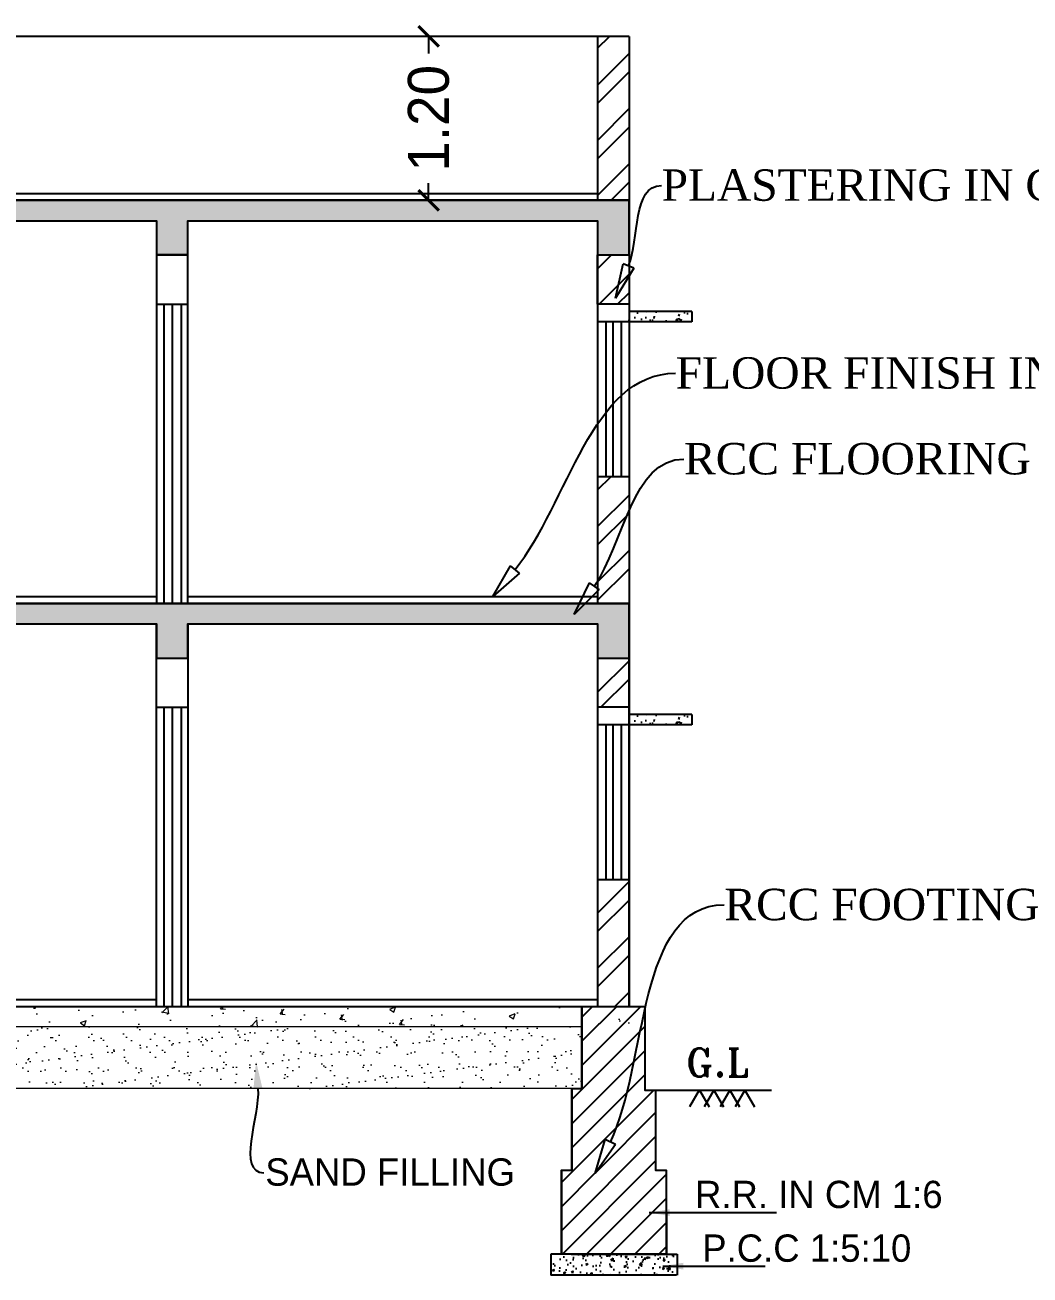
# Model space of a CAD drawing. Header units: metres. Extents: x 1422408 to 2267706, y 3009 to 80428.
# Drawn here: x 2267407.32 to 2267414.68, y 3028.28 to 3037.43 of the extents above; entities that cross this region are included whole.
import ezdxf
from ezdxf import colors
from ezdxf.entities.mleader import LeaderData, LeaderLine
from ezdxf.math import Vec2, Vec3

# ---------------------------------------------------------------- set-up
doc = ezdxf.new("R2010")
doc.units = ezdxf.units.M
doc.header["$LTSCALE"] = 3.5
doc.header["$MEASUREMENT"] = 0
doc.layers.get('0').update_dxf_attribs({"linetype": 'CONTINUOUS'})
doc.layers.get('DEFPOINTS').update_dxf_attribs({"linetype": 'CONTINUOUS'})
doc.styles.add('sty', font='swissc.ttf', dxfattribs={"height": 10})
doc.styles.add('style2', font='RomanT')
doc.dimstyles.new('Civil Mt', dxfattribs={"dimtxt": 0.3, "dimasz": 0.15, "dimexe": 0, "dimexo": 0, "dimgap": 0.1, "dimtad": 0, "dimzin": 0, "dimdsep": 46, "dimtxsty": 'Standard', "dimblk": 'ARCHTICK', "dimcen": 0, "dimse1": 1, "dimse2": 1, "dimclrd": 253, "dimadec": 0, "dimazin": 3, "dimtfac": 1, "dimtofl": 0, "dimtmove": 1, "dimatfit": 3, "dimfxl": 0, "dimfrac": 2, "dimtolj": 1, "dimtzin": 0, "dimarcsym": 0})
pattern_1 = [(45, (2295725.7999, 6410.72436), (-0.2020557627, 0.2020557627), []), (45, (2295725.9346, 6410.72436), (-0.2020557627, 0.2020557627), [])]

# ---------------------------------------------------------------- blocks, each defined once
blk = doc.blocks.new('_ClosedBlank')
at = {"color": 0, "linetype": 'ByBlock', "lineweight": -2}
for p, q in [((-1, 0.167), (0, 0)), ((-1, 0.167), (-1, -0.167)), ((0, 0), (-1, -0.167))]:
    blk.add_line(p, q, dxfattribs=at)
blk = doc.blocks.new('_ArchTick')
at = {"color": 0, "linetype": 'ByBlock', "const_width": 0.15}
blk.add_lwpolyline([(-0.5, -0.5), (0.5, 0.5)], dxfattribs=at)
blk = doc.blocks.new('*D453')
at = {"color": 253, "lineweight": -2}
for p, q in [((2267410.2758, 3037.3438), (2267410.2758, 3037.2188)), ((2267410.2758, 3036.1438), (2267410.2758, 3036.2688))]:
    blk.add_line(p, q, dxfattribs=at)
at = {"layer": 'DEFPOINTS', "color": 0}
for p in [(2267410.2758, 3037.3438), (2267411.7432, 3037.3438), (2267396.5386, 3036.1438, -3205.538)]:
    blk.add_point(p, dxfattribs=at)
at = {"color": 253, "lineweight": -2, "xscale": 0.15, "yscale": 0.15, "zscale": 0.15}
for p, rotation in [((2267410.2758, 3037.3438), 90), ((2267410.2758, 3036.1438), 270)]:
    blk.add_blockref('_ArchTick', p, dxfattribs=dict(at, rotation=rotation))
at = {"color": 0, "lineweight": -3, "insert": (2267410.2758, 3036.7438), "char_height": 0.3, "attachment_point": 5, "rotation": 90}
blk.add_mtext('\\A1;1.20', dxfattribs=at)

msp = doc.modelspace()

# ---------------------------------------------------------------- hatches: boundary and pattern name
at = {"ltscale": 0.25}
h = msp.add_hatch(dxfattribs=at)
h.set_pattern_fill('ANSI32', scale=0.03, style=0)
h.set_pattern_definition([(45, (2295727.14195, 6334.59758), (-0.2020557627, 0.2020557627), []), (45, (2295727.27666, 6334.59758), (-0.2020557627, 0.2020557627), [])])
h.paths.add_polyline_path([(2267396.73325, 3037.3438), (2267396.50325, 3037.3438), (2267396.50325, 3036.1438), (2267396.73325, 3036.1438)])
h.paths.add_polyline_path([(2267413.02321, 3033.72287), (2267413.02634, 3033.73068), (2267413.02571, 3033.72912), (2267413.02509, 3033.72756), (2267413.02446, 3033.72599), (2267413.02384, 3033.72443)])
h.paths.add_polyline_path([(2267412.92636, 3033.49103), (2267412.93186, 3033.50307), (2267412.93119, 3033.5016), (2267412.93051, 3033.50013), (2267412.92984, 3033.49866), (2267412.92916, 3033.4972), (2267412.92849, 3033.49573), (2267412.92781, 3033.49426), (2267412.92713, 3033.4928), (2267412.92646, 3033.49134), (2267412.92578, 3033.48988), (2267412.9251, 3033.48842), (2267412.92442, 3033.48696), (2267412.92374, 3033.48551), (2267412.92306, 3033.48405), (2267412.92237, 3033.4826), (2267412.92169, 3033.48115), (2267412.921, 3033.4797)])
h.paths.add_polyline_path([(2267412.91438, 3033.46569), (2267412.92032, 3033.47825), (2267412.91963, 3033.47681), (2267412.91895, 3033.47536), (2267412.91826, 3033.47392), (2267412.91757, 3033.47248), (2267412.91688, 3033.47104), (2267412.91619, 3033.4696), (2267412.9155, 3033.46816), (2267412.91481, 3033.46673), (2267412.91411, 3033.4653), (2267412.91342, 3033.46387), (2267412.91273, 3033.46244), (2267412.91203, 3033.46101), (2267412.91133, 3033.45958), (2267412.91064, 3033.45816), (2267412.90994, 3033.45674), (2267412.90924, 3033.45532), (2267412.90854, 3033.4539)])
h.paths.add_polyline_path([(2267412.93777, 3033.51604), (2267412.94318, 3033.52831), (2267412.94252, 3033.52682), (2267412.94186, 3033.52532), (2267412.9412, 3033.52383), (2267412.94053, 3033.52234), (2267412.93987, 3033.52085), (2267412.93921, 3033.51936), (2267412.93854, 3033.51787), (2267412.93788, 3033.51639), (2267412.93721, 3033.5149), (2267412.93654, 3033.51342), (2267412.93588, 3033.51194), (2267412.93521, 3033.51046), (2267412.93454, 3033.50898), (2267412.93387, 3033.5075), (2267412.9332, 3033.50602), (2267412.93253, 3033.50455)])
h.paths.add_polyline_path([(2267412.90177, 3033.44022), (2267412.90784, 3033.45248), (2267412.90714, 3033.45107), (2267412.90643, 3033.44965), (2267412.90573, 3033.44824), (2267412.90502, 3033.44683), (2267412.90432, 3033.44543), (2267412.90361, 3033.44402), (2267412.9029, 3033.44262), (2267412.90219, 3033.44121), (2267412.90148, 3033.43981), (2267412.90077, 3033.43842), (2267412.90006, 3033.43702), (2267412.89935, 3033.43563), (2267412.89863, 3033.43423), (2267412.89792, 3033.43284), (2267412.8972, 3033.43146), (2267412.89649, 3033.43007), (2267412.89577, 3033.42868)])
h.paths.add_polyline_path([(2267412.95367, 3033.55239), (2267412.95302, 3033.55088), (2267412.95237, 3033.54937), (2267412.95171, 3033.54785), (2267412.95106, 3033.54634), (2267412.95041, 3033.54483), (2267412.94975, 3033.54333), (2267412.9491, 3033.54182), (2267412.94844, 3033.54031), (2267412.94779, 3033.53881), (2267412.94713, 3033.53731), (2267412.94647, 3033.5358), (2267412.94582, 3033.5343), (2267412.94516, 3033.5328), (2267412.9445, 3033.5313), (2267412.94384, 3033.52981), (2267412.94897, 3033.54142)])
h.paths.add_polyline_path([(2267412.88883, 3033.41536), (2267412.89505, 3033.4273), (2267412.89433, 3033.42592), (2267412.89361, 3033.42454), (2267412.89289, 3033.42317), (2267412.89216, 3033.42179), (2267412.89144, 3033.42042), (2267412.89071, 3033.41905), (2267412.88999, 3033.41768), (2267412.88926, 3033.41632), (2267412.88853, 3033.41495), (2267412.8878, 3033.41359), (2267412.88707, 3033.41223), (2267412.88634, 3033.41088), (2267412.8856, 3033.40952), (2267412.88487, 3033.40817), (2267412.88413, 3033.40682), (2267412.8834, 3033.40547), (2267412.88266, 3033.40412)])
h.paths.add_polyline_path([(2267413.00009, 3033.66502), (2267413.00359, 3033.67374), (2267413.00884, 3033.6869), (2267413.00822, 3033.68533), (2267413.00759, 3033.68377), (2267413.00697, 3033.68221), (2267413.00634, 3033.68064), (2267413.00571, 3033.67908), (2267413.00509, 3033.67752), (2267413.00446, 3033.67595), (2267413.00384, 3033.67439), (2267413.00321, 3033.67283), (2267413.00259, 3033.67126), (2267413.00196, 3033.6697), (2267413.00134, 3033.66814), (2267413.00071, 3033.66658)])
h.paths.add_polyline_path([(2267412.98816, 3033.6354), (2267412.99237, 3033.6458), (2267412.99695, 3033.65721), (2267412.99633, 3033.65565), (2267412.9957, 3033.65409), (2267412.99507, 3033.65253), (2267412.99444, 3033.65097), (2267412.99382, 3033.64941), (2267412.99319, 3033.64785), (2267412.99256, 3033.6463), (2267412.99193, 3033.64474), (2267412.9913, 3033.64318), (2267412.99068, 3033.64162), (2267412.99005, 3033.64007), (2267412.98942, 3033.63851), (2267412.98879, 3033.63696)])
h.paths.add_polyline_path([(2267412.87554, 3033.39118), (2267412.88192, 3033.40278), (2267412.88118, 3033.40144), (2267412.88044, 3033.4001), (2267412.8797, 3033.39876), (2267412.87895, 3033.39743), (2267412.87821, 3033.39609), (2267412.87746, 3033.39476), (2267412.87672, 3033.39343), (2267412.87597, 3033.39211), (2267412.87522, 3033.39078), (2267412.87447, 3033.38946), (2267412.87372, 3033.38814), (2267412.87296, 3033.38683), (2267412.87221, 3033.38551), (2267412.87145, 3033.3842), (2267412.8707, 3033.38289), (2267412.86994, 3033.38158), (2267412.86918, 3033.38028)])
h.paths.add_polyline_path([(2267412.97551, 3033.60441), (2267412.97488, 3033.60286), (2267412.97424, 3033.60132), (2267412.97361, 3033.59978), (2267412.97297, 3033.59824), (2267412.97233, 3033.5967), (2267412.9717, 3033.59516), (2267412.97106, 3033.59362), (2267412.97042, 3033.59208), (2267412.96978, 3033.59054), (2267412.96914, 3033.58901), (2267412.9685, 3033.58747), (2267412.96786, 3033.58594), (2267412.96722, 3033.5844), (2267412.96658, 3033.58287), (2267412.97085, 3033.59305)])
h.paths.add_polyline_path([(2267412.85529, 3033.3565), (2267412.86842, 3033.37898), (2267412.86766, 3033.37768), (2267412.86689, 3033.37638), (2267412.86613, 3033.37509), (2267412.86536, 3033.37379), (2267412.8646, 3033.3725), (2267412.86383, 3033.37122), (2267412.86306, 3033.36993), (2267412.86229, 3033.36865), (2267412.86152, 3033.36737), (2267412.86074, 3033.36609), (2267412.85997, 3033.36482), (2267412.85919, 3033.36354), (2267412.85841, 3033.36227), (2267412.85764, 3033.36101), (2267412.85686, 3033.35974), (2267412.85607, 3033.35848), (2267412.85529, 3033.35722)])
h.paths.add_polyline_path([(2267412.98627, 3033.63074), (2267412.98564, 3033.62918), (2267412.98501, 3033.62763), (2267412.98438, 3033.62608), (2267412.98375, 3033.62453), (2267412.98312, 3033.62298), (2267412.98248, 3033.62143), (2267412.98185, 3033.61988), (2267412.98122, 3033.61833), (2267412.98059, 3033.61678), (2267412.97995, 3033.61523), (2267412.97932, 3033.61368), (2267412.97869, 3033.61213), (2267412.97805, 3033.61059), (2267412.97742, 3033.60904), (2267412.98156, 3033.61912)])
h.paths.add_polyline_path([(2267396.73325, 3035.2538), (2267396.50325, 3035.2538), (2267396.50325, 3033.1938), (2267396.73325, 3033.1938)])
h.paths.add_polyline_path([(2267396.50325, 3035.38287), (2267396.73325, 3035.38287), (2267396.73325, 3035.7438), (2267396.50325, 3035.7438)])
h = msp.add_hatch(dxfattribs=at)
h.set_pattern_fill('ANSI32', scale=0.03, style=0)
h.set_pattern_definition(pattern_1)
h.paths.add_polyline_path([(2267411.74325, 3037.3438), (2267411.51325, 3037.3438), (2267411.51339, 3036.1438), (2267411.74339, 3036.1438)])
at = {"lineweight": 20}
h = msp.add_hatch(dxfattribs=at)
h.set_pattern_fill('AR-CONC', scale=0.024, style=0)
h.set_pattern_definition([(50, (2266693.86198, 3423.74504), (0.172142444, -0.015060512), [0.018, -0.198]), (355, (2266693.86198, 3423.74504), (-0.03330032, 0.180526112), [0.0144, -0.1584]), (100.451444, (2266693.87633, 3423.74379), (0.138842123, 0.165465598), [0.015297646, -0.168274107]), (46.1842, (2266693.86198, 3423.79304), (0.25613792, -0.03972463), [0.027, -0.297]), (96.635635, (2266693.88333, 3423.78973), (0.22431887, 0.233788464), [0.02294648, -0.2524113]), (351.184164, (2266693.86198, 3423.79304), (0.22431887, 0.23378846), [0.0216, -0.2376]), (21, (2266693.88598, 3423.78104), (0.143257693, -0.096628534), [0.018, -0.198]), (326, (2266693.88598, 3423.78104), (0.05839568, 0.17403601), [0.0144, -0.1584]), (71.451445, (2266693.89792, 3423.77299), (0.20165337, 0.077407477), [0.015297646, -0.168274107]), (37.5, (2266693.86198, 3423.74504), (0.0029183653, 0.079894525), [0, -0.15648, 0, -0.1608, 0, -0.159]), (7.5, (2266693.86198, 3423.74504), (0.063136689, 0.094658811), [0, -0.09168, 0, -0.15288, 0, -0.0606]), (327.5, (2266693.80846, 3423.74504), (0.1281173847, -0.005413169), [0, -0.06, 0, -0.1872, 0, -0.2484]), (317.5, (2266693.78446, 3423.74504), (0.13996468, 0.024025196), [0, -0.078, 0, -0.12432, 0, -0.1764])])
h.paths.add_polyline_path([(2267408.51325, 3035.9938), (2267411.51325, 3035.9938), (2267411.51325, 3035.7438), (2267411.74325, 3035.7438), (2267411.74325, 3036.1438), (2267396.50325, 3036.1438), (2267396.50309, 3035.74389), (2267396.73325, 3035.74389), (2267396.73325, 3035.9938), (2267402.68249, 3035.9938), (2267402.68249, 3035.7438), (2267402.91249, 3035.7438), (2267402.91249, 3035.9938), (2267408.28325, 3035.9938), (2267408.28325, 3035.7438), (2267408.51325, 3035.7438)])
at = {"ltscale": 0.25}
h = msp.add_hatch(dxfattribs=at)
h.set_pattern_fill('ANSI32', scale=0.03, style=0)
h.set_pattern_definition(pattern_1)
h.paths.add_polyline_path([(2267411.74325, 3035.7438), (2267411.51325, 3035.7438), (2267411.51325, 3035.38287), (2267411.74325, 3035.38287)])
h.paths.add_polyline_path([(2267411.74325, 3034.12323), (2267411.51325, 3034.12323), (2267411.51325, 3033.1938), (2267411.74325, 3033.1938)])
h.paths.add_polyline_path([(2267411.74325, 3032.7938), (2267411.51325, 3032.7938), (2267411.51325, 3032.43287), (2267411.74325, 3032.43287)])
h = msp.add_hatch(dxfattribs=at)
h.set_pattern_fill('AR-CONC', scale=0.001, style=0)
h.set_pattern_definition([(130, (2253850.86285, 1861.15136), (-0.182184669, -0.0159390855), [0.01905, -0.20955]), (185, (2253850.86285, 1861.15136), (0.035242826, 0.191056643), [0.01524, -0.16764]), (79.549, (2253850.84767, 1861.15003), (-0.1469425017, 0.1751166878), [0.01619, -0.17809]), (133.8158, (2253850.86285, 1861.20216), (-0.271079041, -0.042042328), [0.028575, -0.314325]), (83.3644, (2253850.84026, 1861.19866), (-0.2374042345, 0.247425556), [0.024285, -0.267135]), (188.816, (2253850.86285, 1861.20216), (-0.237404606, 0.247425118), [0.02286, -0.25146]), (159, (2253850.83745, 1861.18946), (-0.1516148798, -0.1022655185), [0.01905, -0.20955]), (214, (2253850.83745, 1861.18946), (-0.0618020283, 0.184187966), [0.01524, -0.16764]), (108.5486, (2253850.82482, 1861.18094), (-0.2134164908, 0.0819228577), [0.01619, -0.17809]), (142.5, (2253850.86285, 1861.15136), (-0.00308860325, 0.08455503887), [0, -0.165608, 0, -0.17018, 0, -0.168275]), (172.5, (2253850.86285, 1861.15136), (-0.0668196625, 0.1001805748), [0, -0.097028, 0, -0.161798, 0, -0.064135]), (212.5, (2253850.91949, 1861.15136), (-0.13559059517, -0.005728744), [0, -0.0635, 0, -0.19812, 0, -0.26289]), (222.5, (2253850.94489, 1861.15136), (-0.1481291814, 0.025426491), [0, -0.08255, 0, -0.131572, 0, -0.18669])])
h.paths.add_polyline_path([(2267412.20325, 3035.33214), (2267411.74325, 3035.33214), (2267411.74325, 3035.25547), (2267412.20325, 3035.25547)])
at = {"lineweight": 20}
h = msp.add_hatch(dxfattribs=at)
h.set_pattern_fill('AR-CONC', scale=0.024, style=0)
h.set_pattern_definition([(50, (2266693.86198, 3420.79504), (0.172142444, -0.015060512), [0.018, -0.198]), (355, (2266693.86198, 3420.79504), (-0.03330032, 0.180526112), [0.0144, -0.1584]), (100.451444, (2266693.87633, 3420.79379), (0.138842123, 0.165465598), [0.015297646, -0.168274107]), (46.1842, (2266693.86198, 3420.84304), (0.25613792, -0.03972463), [0.027, -0.297]), (96.635635, (2266693.88333, 3420.83973), (0.22431887, 0.233788464), [0.02294648, -0.2524113]), (351.184164, (2266693.86198, 3420.84304), (0.22431887, 0.23378846), [0.0216, -0.2376]), (21, (2266693.88598, 3420.83104), (0.143257693, -0.096628534), [0.018, -0.198]), (326, (2266693.88598, 3420.83104), (0.05839568, 0.17403601), [0.0144, -0.1584]), (71.451445, (2266693.89792, 3420.82299), (0.20165337, 0.077407477), [0.015297646, -0.168274107]), (37.5, (2266693.86198, 3420.79504), (0.0029183653, 0.079894525), [0, -0.15648, 0, -0.1608, 0, -0.159]), (7.5, (2266693.86198, 3420.79504), (0.063136689, 0.094658811), [0, -0.09168, 0, -0.15288, 0, -0.0606]), (327.5, (2266693.80846, 3420.79504), (0.1281173847, -0.005413169), [0, -0.06, 0, -0.1872, 0, -0.2484]), (317.5, (2266693.78446, 3420.79504), (0.13996468, 0.024025196), [0, -0.078, 0, -0.12432, 0, -0.1764])])
h.paths.add_polyline_path([(2267408.51325, 3033.0438), (2267411.51325, 3033.0438), (2267411.51325, 3032.7938), (2267411.74325, 3032.7938), (2267411.74325, 3033.1938), (2267396.50325, 3033.1938), (2267396.50309, 3032.79389), (2267396.73325, 3032.79389), (2267396.73325, 3033.0438), (2267402.68249, 3033.0438), (2267402.68249, 3032.7938), (2267402.91249, 3032.7938), (2267402.91249, 3033.0438), (2267408.28325, 3033.0438), (2267408.28325, 3032.7938), (2267408.51325, 3032.7938)])
at = {"ltscale": 0.25}
h = msp.add_hatch(dxfattribs=at)
h.set_pattern_fill('AR-CONC', scale=0.001, style=0)
h.set_pattern_definition([(130, (2253850.86285, 1858.20136), (-0.182184669, -0.0159390855), [0.01905, -0.20955]), (185, (2253850.86285, 1858.20136), (0.035242826, 0.191056643), [0.01524, -0.16764]), (79.549, (2253850.84767, 1858.20003), (-0.1469425017, 0.1751166878), [0.01619, -0.17809]), (133.8158, (2253850.86285, 1858.25216), (-0.271079041, -0.042042328), [0.028575, -0.314325]), (83.3644, (2253850.84026, 1858.24866), (-0.2374042345, 0.247425556), [0.024285, -0.267135]), (188.816, (2253850.86285, 1858.25216), (-0.237404606, 0.247425118), [0.02286, -0.25146]), (159, (2253850.83745, 1858.23946), (-0.1516148798, -0.1022655185), [0.01905, -0.20955]), (214, (2253850.83745, 1858.23946), (-0.0618020283, 0.184187966), [0.01524, -0.16764]), (108.5486, (2253850.82482, 1858.23094), (-0.2134164908, 0.0819228577), [0.01619, -0.17809]), (142.5, (2253850.86285, 1858.20136), (-0.00308860325, 0.08455503887), [0, -0.165608, 0, -0.17018, 0, -0.168275]), (172.5, (2253850.86285, 1858.20136), (-0.0668196625, 0.1001805748), [0, -0.097028, 0, -0.161798, 0, -0.064135]), (212.5, (2253850.91949, 1858.20136), (-0.13559059517, -0.005728744), [0, -0.0635, 0, -0.19812, 0, -0.26289]), (222.5, (2253850.94489, 1858.20136), (-0.1481291814, 0.025426491), [0, -0.08255, 0, -0.131572, 0, -0.18669])])
h.paths.add_polyline_path([(2267412.20325, 3032.38214), (2267411.74325, 3032.38214), (2267411.74325, 3032.30547), (2267412.20325, 3032.30547)])
h = msp.add_hatch(dxfattribs=at)
h.set_pattern_fill('ANSI32', scale=0.03, style=0)
h.set_pattern_definition(pattern_1)
h.paths.add_polyline_path([(2267411.74325, 3031.17323), (2267411.59656, 3031.17323), (2267411.51325, 3031.17323), (2267411.51325, 3030.2438), (2267411.74325, 3030.2438)])
at = {"lineweight": 20}
h = msp.add_hatch(dxfattribs=at)
h.set_pattern_fill('AR-CONC', scale=0.0024, style=0)
h.set_pattern_definition([(50, (2262135.13974, 3860.186), (0.437243206, -0.038253805), [0.04572, -0.50292]), (355, (2262135.13974, 3860.186), (-0.08458421, 0.45853643), [0.036576, -0.402337402]), (100.451445, (2262135.17617, 3860.18283), (0.352658993, 0.420282605), [0.03885602, -0.427416587]), (46.1842, (2262135.13974, 3860.30793), (0.6505897, -0.100901587), [0.06858, -0.75438]), (96.635558, (2262135.19395, 3860.2995), (0.56976992, 0.5938227), [0.058284056, -0.64112546]), (351.184151, (2262135.13974, 3860.30793), (0.56976992, 0.5938227), [0.05486392, -0.60350336]), (21, (2262135.2007, 3860.27745), (0.36387454, -0.245436476), [0.04572, -0.50292]), (326, (2262135.2007, 3860.27745), (0.148324868, 0.44205112), [0.036576, -0.402336]), (71.451445, (2262135.231, 3860.257), (0.512199406, 0.196614645), [0.03885602, -0.42741585]), (37.5, (2262135.13974, 3860.18601), (0.007412648, 0.2029320933), [0, -0.3974592, 0, -0.408432, 0, -0.40386]), (7.5, (2262135.13974, 3860.18601), (0.16036719, 0.24043338), [0, -0.2328672, 0, -0.3883152, 0, -0.153924]), (327.5, (2262135.0038, 3860.18601), (0.3254174284, -0.0137489856), [0, -0.1524, 0, -0.475488, 0, -0.630936]), (317.5, (2262134.94284, 3860.18601), (0.355510035, 0.061023578), [0, -0.19812, 0, -0.3157728, 0, -0.448056])])
h.paths.add_polyline_path([(2267411.74325, 3030.0938), (2267411.74325, 3030.2438), (2267405.76265, 3030.2438), (2267405.76265, 3030.0938)])
at = {"lineweight": -3}
h = msp.add_hatch(dxfattribs=at)
h.set_pattern_fill('ANSI31')
h.set_pattern_definition([(45, (2266964.64647, 3220.8707), (-0.088388348, 0.088388348), [])])
edge = h.paths.add_edge_path()
edge.add_line((2267412.01458, 3029.04467), (2267411.93792, 3029.04467))
edge.add_line((2267411.93792, 3029.04467), (2267411.93792, 3029.63149))
edge.add_line((2267411.93792, 3029.63149), (2267411.85854, 3029.63149))
edge.add_line((2267411.85854, 3029.63149), (2267411.85854, 3030.22025))
edge.add_spline(control_points=[(2267411.85854, 3030.22025), (2267411.78217, 3029.88499), (2267411.7308, 3029.51), (2267411.60647, 3029.25095)], knot_values=[0, 0, 0, 0, 0.8620299, 0.8620299, 0.8620299, 0.8620299], degree=3, periodic=0)
edge.add_line((2267411.60647, 3029.25095), (2267411.64487, 3029.23252))
edge.add_line((2267411.64487, 3029.23252), (2267411.49589, 3029.02055))
edge.add_line((2267411.49589, 3029.02055), (2267411.56807, 3029.26938))
edge.add_line((2267411.56807, 3029.26938), (2267411.60647, 3029.25095))
edge.add_spline(control_points=[(2267411.60647, 3029.25095), (2267411.7308, 3029.51), (2267411.78217, 3029.88499), (2267411.85854, 3030.22025)], knot_values=[0, 0, 0, 0, 0.8620299, 0.8620299, 0.8620299, 0.8620299], degree=3, periodic=0)
edge.add_line((2267411.85854, 3030.22025), (2267411.85854, 3030.2438))
edge.add_line((2267411.85854, 3030.2438), (2267411.39854, 3030.2438))
edge.add_line((2267411.39854, 3030.2438), (2267411.39854, 3029.6438))
edge.add_line((2267411.39854, 3029.6438), (2267411.32458, 3029.6438))
edge.add_line((2267411.32458, 3029.6438), (2267411.32458, 3029.04467))
edge.add_line((2267411.32458, 3029.04467), (2267411.24792, 3029.04467))
edge.add_line((2267411.24792, 3029.04467), (2267411.24792, 3028.43133))
edge.add_line((2267411.24792, 3028.43133), (2267412.01458, 3028.43133))
edge.add_line((2267412.01458, 3028.43133), (2267412.01458, 3029.04467))
at = {"lineweight": 20}
h = msp.add_hatch(dxfattribs=at)
h.set_pattern_fill('AR-SAND', scale=0.0035, style=0)
h.set_pattern_definition([(37.5, (2262135.13974, 3860.18601), (-0.0056001095, 0.171294633), [0, -0.135128, 0, -0.15113, 0, -0.1444625]), (7.5, (2262135.13974, 3860.18601), (0.157333149, 0.250888785), [0, -0.072898, 0, -0.121793, 0, -0.0466725]), (327.5, (2262135.03039, 3860.18601), (0.2768473296, 0.0005030146), [0, -0.04445, 0, -0.16002, 0, -0.208915]), (317.5, (2262135.0304, 3860.18601), (0.267244758, 0.078025263), [0, -0.022225, 0, -0.104902, 0, -0.120015])])
h.paths.add_polyline_path([(2267411.39854, 3029.6438), (2267411.39854, 3030.0938), (2267405.76265, 3030.0938), (2267405.76265, 3029.6438)])
at = {"ltscale": 0.2}
h = msp.add_hatch(dxfattribs=at)
h.set_pattern_fill('AR-CONC', scale=0.000766665, style=0)
h.set_pattern_definition([(50, (2267399.45591, 2999.50502), (0.1396746, -0.01221994), [0.01460497, -0.16065465]), (355, (2267399.45591, 2999.50502), (-0.02701944, 0.14647644), [0.011684, -0.1285237]), (100.451, (2267399.46755, 2999.504), (0.1126557, 0.13425584), [0.0124123, -0.1365354]), (46.1842, (2267399.4559, 2999.54396), (0.2078268, -0.0322324), [0.0219075, -0.240982]), (96.6356, (2267399.47323, 2999.54128), (0.1820095, 0.1896925), [0.0186185, -0.204803]), (351.184, (2267399.4559, 2999.54396), (0.1820098, 0.1896922), [0.017526, -0.1927856]), (21, (2267399.47538, 2999.53423), (0.11623782, -0.0784034), [0.01460497, -0.16065465]), (326, (2267399.47538, 2999.53423), (0.04738145, 0.14121047), [0.011684, -0.1285237]), (71.4514, (2267399.48507, 2999.5277), (0.16361895, 0.0628074), [0.0124123, -0.1365354]), (37.5, (2267399.45591, 2999.50502), (0.002367924, 0.06482539), [0, -0.12696586, 0, -0.13047105, 0, -0.12901055]), (7.5, (2267399.45591, 2999.50502), (0.0512283, 0.07680494), [0, -0.07438797, 0, -0.12404486, 0, -0.04917006]), (327.5, (2267399.412483, 2999.50502), (0.10395256, -0.00439203), [0, -0.04868323, 0, -0.15189167, 0, -0.20154856]), (317.5, (2267399.39301, 2999.50502), (0.11356546, 0.0194936), [0, -0.0632882, 0, -0.10087165, 0, -0.1431287])])
h.paths.add_polyline_path([(2267412.09125, 3028.43133), (2267411.93792, 3028.43133), (2267411.32458, 3028.43133), (2267411.17125, 3028.43133), (2267411.17125, 3028.278), (2267412.09125, 3028.278)])

# ---------------------------------------------------------------- linework, layer by layer
at = {"color": 7, "ltscale": 0.25}
for p, q in [((2267411.74325, 3037.3438, 578.49345), (2267396.52622, 3037.3438, -602.82881)), ((2267411.74325, 3037.3438, 2603.66671), (2267411.51325, 3037.3438, 2585.81144)), ((2267402.91249, 3030.2938, -15339.53778), (2267408.28325, 3030.2938, -28638.66251)), ((2267408.51325, 3030.2938, -29208.19113), (2267411.51325, 3030.2938, -36636.82523)), ((2267396.38854, 3030.2438, 815.13185), (2267411.74325, 3030.2438, 815.13185))]:
    msp.add_line(p, q, dxfattribs=at)
at = {"color": 7, "linetype": 'ByBlock', "lineweight": -2, "ltscale": 0.05}
for p, q in [((2267411.51325, 3037.3438, -43211.46513), (2267411.51325, 3036.1438, -43211.46513)), ((2267411.74325, 3037.3438, 2603.66671), (2267411.74325, 3030.2438, 2603.66671)), ((2267396.53855, 3036.1438, -601.87126), (2267411.74325, 3036.1438, 578.49345)), ((2267396.53855, 3036.1438, -601.87126), (2267411.74325, 3036.1438, 578.49345)), ((2267396.73325, 3036.1938), (2267411.51325, 3036.1938, 675.76276)), ((2267411.51325, 3036.1438, 2585.81144), (2267411.74325, 3036.1438, 2603.66671)), ((2267411.51325, 3036.1438, 2585.81144), (2267411.74325, 3036.1438, 2603.66671)), ((2267402.91249, 3035.9938, -107.05223), (2267408.28325, 3035.9938, 309.8881)), ((2267405.64736, 3035.9938, 105.25982), (2267408.28325, 3035.9938, 309.8881)), ((2267405.64736, 3035.9938, 105.25982), (2267408.28325, 3035.9938, 309.8881)), ((2267408.51325, 3035.9938, 327.74337), (2267411.33147, 3035.9938, 546.5265)), ((2267408.51325, 3035.9938, 327.74337), (2267411.33147, 3035.9938, 546.5265)), ((2267408.51325, 3035.9938, 327.74337), (2267411.51325, 3035.9938, 560.63818)), ((2267411.51325, 3035.9938, -42396.33329), (2267411.51325, 3033.1938, -42396.33329)), ((2267408.28325, 3035.7438, 0), (2267408.51325, 3035.7438, 17.85527)), ((2267411.51325, 3035.7438, 2585.81144), (2267411.74325, 3035.7438, 2603.66671)), ((2267396.50325, 3033.1938, -604.6122), (2267411.33147, 3033.1938, 546.5265)), ((2267396.68674, 3033.1938, -590.53214), (2267411.56147, 3033.1938, 564.21678)), ((2267402.91249, 3033.2438, -91.50345), (2267408.28325, 3033.2438, 213.3837)), ((2267408.51325, 3033.2438, 226.44034), (2267409.03678, 3033.2438, 256.1605)), ((2267409.03678, 3033.2438, 12831.31659), (2267411.51325, 3033.2438, 7444.93816)), ((2267411.56147, 3033.1938, 564.38176), (2267411.74325, 3033.1938, 578.49345)), ((2267411.56147, 3033.1938, 564.21678), (2267411.74325, 3033.1938, 578.32847)), ((2267411.74325, 3030.2438, 2603.66671), (2267411.74325, 3033.1938, 2603.66671)), ((2267402.91249, 3033.0438, 13693.33965), (2267408.28325, 3033.0438, -12991.37829)), ((2267408.51325, 3033.0438, -14134.13849), (2267411.51325, 3033.0438, -29039.70632)), ((2267411.51325, 3033.0438, -42396.33329), (2267411.51325, 3030.2438, -42396.33329)), ((2267408.28325, 3032.7938, -18.02025), (2267408.51325, 3032.7938, -0.16498)), ((2267411.51325, 3032.7938, 2585.64646), (2267411.74325, 3032.7938, 2603.50173))]:
    msp.add_line(p, q, dxfattribs=at)
at = {"color": 7, "lineweight": -3}
for p, q in [((2267408.28325, 3035.9938), (2267408.28325, 3033.1938)), ((2267408.51325, 3033.1938), (2267408.51325, 3035.9938)), ((2267408.51325, 3035.7438), (2267408.28325, 3035.7438)), ((2267408.28325, 3035.38287, -87396.33329), (2267408.51325, 3035.38287)), ((2267408.33713, 3035.38287, -43698.16664), (2267408.33713, 3033.1938, 815.13185)), ((2267408.39825, 3035.38287, -43698.16664), (2267408.39825, 3033.1938, 815.13185)), ((2267408.46419, 3035.38287, -43698.16664), (2267408.46419, 3033.1938, 815.13185)), ((2267411.57396, 3035.2538, -42396.33329), (2267411.57396, 3034.12323, 2603.66671)), ((2267411.62454, 3035.2538, -42396.33329), (2267411.62454, 3034.12323, 2603.66671)), ((2267411.6843, 3035.2538, -42396.33329), (2267411.6843, 3034.12323, 2603.66671)), ((2267411.51325, 3034.12323, 2603.66671), (2267411.74325, 3034.12323, 2603.66671)), ((2267408.28325, 3030.2438), (2267408.28325, 3033.0438)), ((2267408.51325, 3033.0438), (2267408.51325, 3030.2438)), ((2267408.28325, 3032.43287, -87396.33329), (2267408.51325, 3032.43287)), ((2267408.33713, 3032.43287, -43698.16664), (2267408.33713, 3030.2438, 815.13185)), ((2267408.39825, 3032.43287, -43698.16664), (2267408.39825, 3030.2438, 815.13185)), ((2267408.46419, 3032.43287, -43698.16664), (2267408.46419, 3030.2438, 815.13185)), ((2267411.57396, 3032.3038, -87396.33329), (2267411.57396, 3031.17323, -42396.33329)), ((2267411.62454, 3032.3038, -87396.33329), (2267411.62454, 3031.17323, -42396.33329)), ((2267411.6843, 3032.3038, -87396.33329), (2267411.6843, 3031.17323, -42396.33329)), ((2267411.51325, 3031.17323, -42396.33329), (2267411.74325, 3031.17323, -42396.33329))]:
    msp.add_line(p, q, dxfattribs=at)
at = {"color": 7}
for p, q in [((2267411.74325, 3035.38287, -42396.33329), (2267411.51325, 3035.38287, -42396.33329)), ((2267412.20325, 3035.33047, -42396.33329), (2267411.74325, 3035.33047, -42396.33329)), ((2267412.20325, 3035.33047, -42396.33329), (2267411.74325, 3035.33047, -42396.33329)), ((2267412.20325, 3035.33047, -42396.33329), (2267411.74325, 3035.33047, -42396.33329)), ((2267412.20325, 3035.33047, -42396.33329), (2267412.20325, 3035.2538, -42396.33329)), ((2267412.20325, 3035.33047, -42396.33329), (2267412.20325, 3035.2538, -42396.33329)), ((2267412.20325, 3035.33047, -42396.33329), (2267412.20325, 3035.2538, -42396.33329)), ((2267412.20325, 3035.2538, -42396.33329), (2267411.51325, 3035.2538, -42396.33329)), ((2267411.73582, 3035.2538, -42396.33329), (2267411.51325, 3035.2538, -42396.33329)), ((2267412.20325, 3035.2538, -42396.33329), (2267411.74325, 3035.2538, -42396.33329)), ((2267412.20325, 3035.2538, -42396.33329), (2267411.74325, 3035.2538, -42396.33329)), ((2267411.74325, 3032.43287, -87396.33329), (2267411.51325, 3032.43287, -87396.33329)), ((2267412.20325, 3032.38047, -87396.33329), (2267411.74325, 3032.38047, -87396.33329)), ((2267412.20325, 3032.38047, -87396.33329), (2267411.74325, 3032.38047, -87396.33329)), ((2267412.20325, 3032.38047, -87396.33329), (2267411.74325, 3032.38047, -87396.33329)), ((2267412.20325, 3032.38047, -87396.33329), (2267412.20325, 3032.3038, -87396.33329)), ((2267412.20325, 3032.38047, -87396.33329), (2267412.20325, 3032.3038, -87396.33329)), ((2267412.20325, 3032.38047, -87396.33329), (2267412.20325, 3032.3038, -87396.33329)), ((2267412.20325, 3032.3038, -87396.33329), (2267411.51325, 3032.3038, -87396.33329)), ((2267411.73582, 3032.3038, -87396.33329), (2267411.59656, 3032.3038, -87396.33329)), ((2267412.20325, 3032.3038, -87396.33329), (2267411.74325, 3032.3038, -87396.33329)), ((2267412.20325, 3032.3038, -87396.33329), (2267411.74325, 3032.3038, -87396.33329))]:
    msp.add_line(p, q, dxfattribs=at)
at = {"color": 7, "ltscale": 0.2}
for p, q in [((2267411.39854, 3030.2438, 2603.66671), (2267411.39854, 3029.6438, 2603.66671)), ((2267411.85854, 3030.2438, 2603.66671), (2267411.85854, 3029.63149, 2603.66671)), ((2267411.32458, 3029.6438, 2603.66671), (2267411.32458, 3029.04467, 2603.66671)), ((2267411.85854, 3029.63149, 2603.66671), (2267412.78561, 3029.63149, 2603.66671)), ((2267411.93792, 3029.63149, 2603.66671), (2267411.93792, 3029.04467, 2603.66671)), ((2267412.25577, 3029.63047, 2603.66671), (2267412.18492, 3029.50775, 2603.66671)), ((2267412.25944, 3029.63047, 2603.66671), (2267412.3303, 3029.50775, 2603.66671)), ((2267412.36287, 3029.63047, 2603.66671), (2267412.29201, 3029.50775, 2603.66671)), ((2267412.36287, 3029.63047, 2603.66671), (2267412.43373, 3029.50775, 2603.66671)), ((2267412.48025, 3029.63047, 2603.66671), (2267412.4094, 3029.50775, 2603.66671)), ((2267412.48025, 3029.63047, 2603.66671), (2267412.55111, 3029.50775, 2603.66671)), ((2267412.59009, 3029.63047, 2603.66671), (2267412.51924, 3029.50775, 2603.66671)), ((2267412.59009, 3029.63047, 2603.66671), (2267412.66095, 3029.50775, 2603.66671)), ((2267411.24792, 3029.04467, 2603.66671), (2267411.24792, 3028.43133, 2603.66671)), ((2267411.24792, 3029.04467, 2603.66671), (2267411.32458, 3029.04467, 2603.66671)), ((2267411.93792, 3029.04467, 2603.66671), (2267412.01458, 3029.04467, 2603.66671)), ((2267412.01458, 3029.04467, 2603.66671), (2267412.01458, 3028.43133, 2603.66671)), ((2267411.17125, 3028.43133, 2603.66671), (2267411.17125, 3028.278, 2603.66671)), ((2267411.32458, 3028.43133, 2603.66671), (2267411.17125, 3028.43133, 2603.66671)), ((2267411.32458, 3028.43133, 2603.66671), (2267411.93792, 3028.43133, 2603.66671)), ((2267411.93792, 3028.43133, 2603.66671), (2267412.09526, 3028.43133, 2603.66671)), ((2267412.09526, 3028.43133, 2603.66671), (2267412.09526, 3028.278, 2603.66671)), ((2267412.09125, 3028.278, 2603.66671), (2267411.17125, 3028.278, 2603.66671))]:
    msp.add_line(p, q, dxfattribs=at)
at = {"color": 7, "lineweight": 20}
for p, q in [((2267411.39854, 3030.0938, 2603.66671), (2267404.35084, 3030.09381, 37334.74917)), ((2267411.39854, 3029.6438, 2603.66671), (2267403.02779, 3029.6438, -14243.72778)), ((2267411.39854, 3029.6438, 2603.66671), (2267411.32458, 3029.6438, 2522.29375))]:
    msp.add_line(p, q, dxfattribs=at)
at = {"color": 7, "lineweight": -3}
for points, elevation in [([(2267411.51325, 3035.7438), (2267411.74325, 3035.7438), (2267411.74325, 3036.1438), (2267396.50325, 3036.1438), (2267396.50309, 3035.74389), (2267396.73325, 3035.74389), (2267396.73325, 3035.9938), (2267402.68249, 3035.9938), (2267402.68249, 3035.7438), (2267402.91249, 3035.7438), (2267402.91249, 3035.9938), (2267408.28325, 3035.9938), (2267408.28325, 3035.7438), (2267408.51325, 3035.7438), (2267408.51325, 3035.9938), (2267411.51325, 3035.9938), (2267411.51325, 3035.7438), (2267411.74325, 3035.7438), (2267411.74325, 3036.1438)], 2603.66671), ([(2267411.51325, 3032.7938), (2267411.74325, 3032.7938), (2267411.74325, 3033.1938), (2267396.50325, 3033.1938), (2267396.50309, 3032.79389), (2267396.73325, 3032.79389), (2267396.73325, 3033.0438), (2267402.68249, 3033.0438), (2267402.68249, 3032.7938), (2267402.91249, 3032.7938), (2267402.91249, 3033.0438), (2267408.28325, 3033.0438), (2267408.28325, 3032.7938), (2267408.51325, 3032.7938), (2267408.51325, 3033.0438), (2267411.51325, 3033.0438), (2267411.51325, 3032.7938), (2267411.74325, 3032.7938), (2267411.74325, 3033.1938)], 2585.64646), ([(2267412.01659, 3028.43133), (2267411.24792, 3028.43133), (2267411.24792, 3029.04467), (2267411.32458, 3029.04467), (2267411.32458, 3029.6438), (2267411.39854, 3029.6438), (2267411.39854, 3030.2438), (2267411.85854, 3030.2438), (2267411.85854, 3029.63149), (2267411.93792, 3029.63149), (2267411.93792, 3029.04467), (2267412.01458, 3029.04467), (2267412.01659, 3028.43133)], 2603.66671)]:
    msp.add_lwpolyline(points, dxfattribs=dict(at, elevation=elevation))
at = {"color": 7, "ltscale": 0.25, "elevation": -12396.33329}
msp.add_lwpolyline([(2267411.51325, 3035.7438), (2267411.74325, 3035.7438), (2267411.74325, 3035.38287), (2267411.51325, 3035.38287)], close=True, dxfattribs=at)

# ---------------------------------------------------------------- texts
at = {"color": 7, "ltscale": 0.2, "style": 'style2'}
msp.add_text('G.L', height=0.204444, dxfattribs=at).set_placement((2267412.15953, 3029.73203, 2603.66671))
at = {"color": 7, "ltscale": 0.2}
for s, p in [('R.R. IN CM 1:6', (2267412.22583, 3028.76766, 2603.66671)), ('P.C.C 1:5:10', (2267412.27853, 3028.37469, 2603.66671))]:
    msp.add_text(s, height=0.2, dxfattribs=at).set_placement(p)

# ---------------------------------------------------------------- dimensions: what is measured, and where the dimension line sits
at = {"color": 7, "lineweight": -3}
dim = msp.add_linear_dim(base=(2267410.27576, 3037.3438, 2603.66671), p1=(2267396.53855, 3036.1438, -601.87126), p2=(2267411.74325, 3037.3438, 2603.66671), angle=270, dimstyle='Civil Mt', dxfattribs=at)
dim.commit()
dim.dimension.update_dxf_attribs({"geometry": '*D453', "text_midpoint": (2267410.27576, 3036.7438, 2603.66671)})

# ---------------------------------------------------------------- leaders
at = {"color": 7, "ltscale": 0.2}
for points in [[(2267411.88933, 3028.73463, 2603.66671), (2267412.82148, 3028.73463, 2603.66671)], [(2267411.98943, 3028.3428, 2603.66671), (2267412.73899, 3028.3428, 2603.66671)]]:
    msp.add_leader(points, dimstyle='Civil Mt', dxfattribs=at)
at = {"color": 7, "ltscale": 0.25}
ml = msp.add_multileader_mtext('Standard', dxfattribs=at)
ml.set_content('{\\fTimes New Roman|b0|i0|c0|p18;PLASTERING IN CM 1:6}', color=4, style='sty')
ml.set_leader_properties(color=253)
ml.set_arrow_properties(name='CLOSEDBLANK')
ml.build(insert=Vec2(0, 0))
ml.multileader.update_dxf_attribs({"leader_type": 2, "text_left_attachment_type": 2, "text_right_attachment_type": 2, "dogleg_length": 0.36, "arrow_head_size": 0.25556})
ctx = ml.context
ctx.base_point, ctx.char_height, ctx.arrow_head_size, ctx.landing_gap_size, ctx.plane_origin = Vec3(2267411.97989, 3036.25265, 32603.66671), 0.23, 0.25556, 0.0016, Vec3(2267411.76218, 3035.02694, 32603.66671)
ctx.left_attachment, ctx.right_attachment = 2, 2
notes = []
notes.append((ctx, [(0, (1, 1, 0), (2267411.97069, 3036.25265, 32603.66671), (1, 0), 0.0092, [(0, [(2267411.64272, 3035.42694, 32603.66671)], 0, [])])]))
ctx.mtext.insert, ctx.mtext.width, ctx.mtext.flow_direction = Vec3(2267411.98148, 3036.37022, 32603.66671), 5.1372372, 5
ml = msp.add_multileader_mtext('Standard', dxfattribs=at)
ml.set_content('{\\fTimes New Roman|b0|i0|c0|p18;FLOOR FINISH IN CM 1:3}', color=4, style='sty')
ml.set_leader_properties(color=253)
ml.set_arrow_properties(name='CLOSEDBLANK')
ml.build(insert=Vec2(0, 0))
ml.multileader.update_dxf_attribs({"leader_type": 2, "text_left_attachment_type": 2, "text_right_attachment_type": 2, "dogleg_length": 0.36, "arrow_head_size": 0.25556})
ctx = ml.context
ctx.base_point, ctx.char_height, ctx.arrow_head_size, ctx.landing_gap_size, ctx.plane_origin = Vec3(2267412.08304, 3034.87779, 27711.48435), 0.23, 0.25556, 0.0016, Vec3(2267410.86566, 3032.8438, 27711.48435)
ctx.left_attachment, ctx.right_attachment = 2, 2
notes.append((ctx, [(0, (1, 1, 0), (2267412.07384, 3034.87779, 27711.48435), (1, 0), 0.0092, [(0, [(2267410.7462, 3033.2438, 27711.48435)], 0, [])])]))
ctx.mtext.insert, ctx.mtext.width, ctx.mtext.flow_direction = Vec3(2267412.08464, 3034.99536, 27711.48435), 5.1372372, 5
ml = msp.add_multileader_mtext('Standard', dxfattribs=at)
ml.set_content('{\\fTimes New Roman|b0|i0|c0|p18;RCC FLOORING IN 1:2:4}', color=4, style='sty')
ml.set_leader_properties(color=253)
ml.set_arrow_properties(name='CLOSEDBLANK')
ml.build(insert=Vec2(0, 0))
ml.multileader.update_dxf_attribs({"leader_type": 2, "text_left_attachment_type": 2, "text_right_attachment_type": 2, "dogleg_length": 0.36, "arrow_head_size": 0.25556})
ctx = ml.context
ctx.base_point, ctx.char_height, ctx.arrow_head_size, ctx.landing_gap_size, ctx.plane_origin = Vec3(2267412.14457, 3034.25009, 31788.53487), 0.23, 0.25556, 0.0016, Vec3(2267411.46091, 3032.71135, 31788.53487)
ctx.left_attachment, ctx.right_attachment = 2, 2
notes.append((ctx, [(0, (1, 1, 0), (2267412.13537, 3034.25009, 31788.53487), (1, 0), 0.0092, [(0, [(2267411.34145, 3033.11135, 31788.53487)], 0, [])])]))
ctx.mtext.insert, ctx.mtext.width, ctx.mtext.flow_direction = Vec3(2267412.14617, 3034.36766, 31788.53487), 5.1372372, 5
ml = msp.add_multileader_mtext('Standard', dxfattribs=at)
ml.set_content('{\\fTimes New Roman|b0|i0|c0|p18;RCC FOOTING IN 1:2:4}', color=4, style='sty')
ml.set_leader_properties(color=253)
ml.set_arrow_properties(name='CLOSEDBLANK')
ml.build(insert=Vec2(0, 0))
ml.multileader.update_dxf_attribs({"leader_type": 2, "text_left_attachment_type": 2, "text_right_attachment_type": 2, "dogleg_length": 0.36, "arrow_head_size": 0.25556})
ctx = ml.context
ctx.base_point, ctx.char_height, ctx.arrow_head_size, ctx.landing_gap_size, ctx.plane_origin = Vec3(2267412.43987, 3030.98741, 32603.66671), 0.23, 0.25556, 0.0016, Vec3(2267411.61535, 3029.02055, 32603.66671)
ctx.left_attachment, ctx.right_attachment = 2, 2
notes.append((ctx, [(0, (1, 1, 0), (2267412.43067, 3030.98741, 32603.66671), (1, 0), 0.0092, [(0, [(2267411.49589, 3029.02055, 32603.66671)], 0, [])])]))
ctx.mtext.insert, ctx.mtext.width, ctx.mtext.flow_direction = Vec3(2267412.44147, 3031.10498, 32603.66671), 5.1372372, 5
at = {"color": 7, "lineweight": 20}
ml = msp.add_multileader_mtext('Standard', dxfattribs=at)
ml.set_content('SAND FILLING', color=4)
ml.set_leader_properties(color=252)
ml.build(insert=Vec2(0, 0))
ml.multileader.update_dxf_attribs({"leader_type": 2, "text_left_attachment_type": 2, "text_right_attachment_type": 2, "dogleg_length": 0.1, "arrow_head_size": 0.2})
ctx = ml.context
ctx.base_point, ctx.char_height, ctx.arrow_head_size, ctx.landing_gap_size, ctx.plane_origin = Vec3(2267409.0698, 3029.02688, 815.13185), 0.2, 0.2, 0.01, Vec3(2267411.65897, 3029.86531, 815.13185)
ctx.left_attachment, ctx.right_attachment = 2, 2
notes.append((ctx, [(1, (1, 1, 0), (2267408.9698, 3029.02688, 815.13185), (1, 0), 0.1, [(0, [(2267409.01186, 3029.84236, 815.13185)], 0, [])])]))
ctx.mtext.insert, ctx.mtext.flow_direction = Vec3(2267409.0798, 3029.13168, 815.13185), 5
for ctx, leaders in notes:
    for number, flags, end, landing, length, lines in leaders:
        leader = LeaderData()
        leader.index, (leader.has_last_leader_line, leader.has_dogleg_vector, leader.attachment_direction) = number, flags
        leader.last_leader_point, leader.dogleg_vector, leader.dogleg_length = Vec3(end), Vec3(landing), length
        for number, points, colour, breaks in lines:
            line = LeaderLine()
            line.index, line.vertices, line.color, line.breaks = number, Vec3.list(points), colors.encode_raw_color(colour), breaks
            leader.lines.append(line)
        ctx.leaders.append(leader)

doc.saveas('drawing.dxf')
